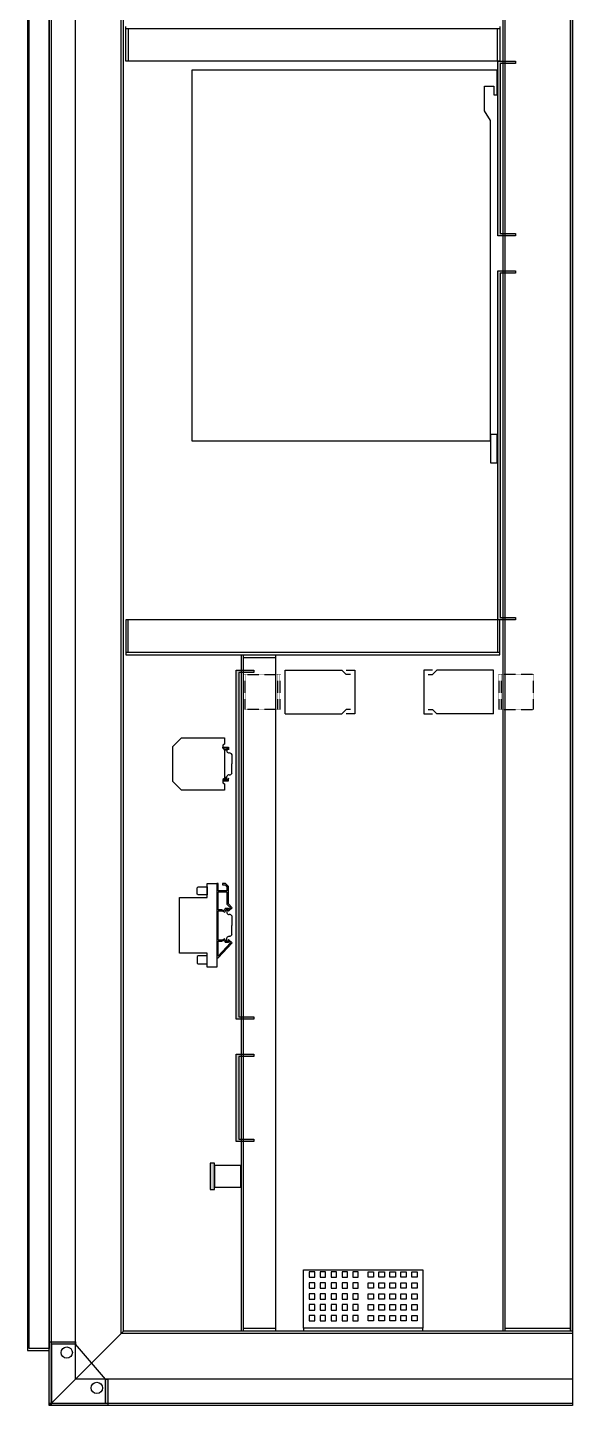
# Model space of a CAD drawing. Header units: millimetres. Extents: x 3151 to 30896, y 1337 to 7086.
# Drawn here: x 25007 to 25632, y 1337 to 2915 of the extents above; entities that cross this region are included whole.
import ezdxf

# ---------------------------------------------------------------- set-up
doc = ezdxf.new("R2010")
doc.units = ezdxf.units.MM
doc.linetypes.add('DASHED2', pattern=[0.375, 0.25, -0.125])

msp = doc.modelspace()

# ---------------------------------------------------------------- hatches: boundary and pattern name
for points in [[(25546, 2876.7), (25566, 2876.7), (25566, 2874), (25548.7, 2874), (25548.7, 2679.3), (25566, 2679.3), (25566, 2676.7), (25546, 2676.7)], [(25546, 2636.7), (25566, 2636.7), (25566, 2634), (25548.7, 2634), (25548.7, 2239.3), (25566, 2239.3), (25566, 2236.7), (25546, 2236.7)], [(25246, 2179.2), (25266, 2179.2), (25266, 2176.5), (25248.7, 2176.5), (25248.7, 1781.8), (25266, 1781.8), (25266, 1779.2), (25246, 1779.2)], [(25246, 1739.2), (25266, 1739.2), (25266, 1736.5), (25248.7, 1736.5), (25248.7, 1641.8), (25266, 1641.8), (25266, 1639.2), (25246, 1639.2)], [(25216, 1584.2), (25221, 1584.2), (25221, 1614.2), (25216, 1614.2)], [(25061.5, 1409.7), (25061.5, 1407), (25034.2, 1407), (25034.2, 1339.3), (25095.9, 1339.3), (25095.9, 1366.7), (25098.5, 1366.7), (25098.5, 1336.7), (25031.5, 1336.7), (25031.5, 1409.7)]]:
    msp.add_hatch(color=7).paths.add_polyline_path(points)

# ---------------------------------------------------------------- linework, layer by layer
at = {"color": 7}
for p, q in [((25031.5, 1336.7), (25031.5, 3536.7)), ((25034.2, 1336.7), (25034.2, 3536.7)), ((25631.5, 3536.7), (25631.5, 1336.7)), ((25006.5, 3512.8), (25006.5, 1399.8)), ((25008.5, 1401.8), (25008.5, 3510.8)), ((25031.5, 3510.8), (25031.5, 1401.8)), ((25061.5, 1366.7), (25061.5, 3506.7)), ((25113.9, 1419), (25113.9, 3454.3)), ((25116.5, 1421.7), (25116.5, 3451.7)), ((25551.5, 3451.2), (25551.5, 1422.2)), ((25554.2, 1422.2), (25554.2, 3451.2)), ((25628.9, 3451.2), (25628.9, 1422.2)), ((25631.5, 1422.2), (25631.5, 3451.2)), ((25631.5, 3451.2), (25631.5, 1422.2)), ((25119.4, 2876.7), (25119.4, 2916.7)), ((25548.4, 2914), (25119.4, 2914)), ((25122, 2914), (25122, 2876.7)), ((25545.7, 2876.7), (25545.7, 2914)), ((25548.4, 2916.7), (25548.4, 2876.7)), ((25548.4, 2876.7), (25119.4, 2876.7)), ((25546, 2676.7), (25546, 2876.7)), ((25546, 2876.7), (25566, 2876.7)), ((25566, 2874), (25548.7, 2874)), ((25548.7, 2874), (25548.7, 2679.3)), ((25566, 2876.7), (25566, 2874)), ((25545, 2866.7), (25195, 2866.7)), ((25195, 2866.7), (25195, 2441.7)), ((25545, 2838.3), (25545, 2866.7)), ((25530.5, 2819.8), (25530.5, 2848.3)), ((25530.5, 2848.3), (25541.4, 2848.3)), ((25541.4, 2848.3), (25541.4, 2838.3)), ((25541.4, 2838.3), (25545, 2838.3)), ((25537.5, 2808.7), (25530.5, 2819.8)), ((25537.5, 2441.7), (25537.5, 2808.7)), ((25566, 2676.7), (25546, 2676.7)), ((25548.7, 2679.3), (25566, 2679.3)), ((25566, 2679.3), (25566, 2676.7)), ((25546, 2236.7), (25546, 2636.7)), ((25546, 2636.7), (25566, 2636.7)), ((25566, 2636.7), (25566, 2634)), ((25566, 2634), (25548.7, 2634)), ((25548.7, 2634), (25548.7, 2239.3)), ((25545, 2449.1), (25537.5, 2449.1)), ((25537.5, 2449.1), (25537.5, 2441.7)), ((25545, 2441.7), (25545, 2449.1)), ((25195, 2441.7), (25537.5, 2441.7)), ((25537.5, 2441.7), (25537.5, 2416.7)), ((25545, 2416.7), (25545, 2441.7)), ((25537.5, 2416.7), (25545, 2416.7)), ((25119.4, 2236.7), (25119.4, 2196.7)), ((25548.4, 2236.7), (25119.4, 2236.7)), ((25122, 2199.3), (25122, 2236.7)), ((25545.7, 2236.7), (25545.7, 2199.3)), ((25566, 2236.7), (25546, 2236.7)), ((25548.4, 2196.7), (25548.4, 2236.7)), ((25548.7, 2239.3), (25566, 2239.3)), ((25566, 2239.3), (25566, 2236.7)), ((25548.4, 2199.3), (25119.4, 2199.3)), ((25119.4, 2196.7), (25548.4, 2196.7)), ((25291.5, 2196.2), (25251.5, 2196.2)), ((25251.5, 2196.2), (25251.5, 1422.2)), ((25254.2, 1422.2), (25254.2, 2196.2)), ((25291.5, 1422.2), (25291.5, 2196.2)), ((25246, 1779.2), (25246, 2179.2)), ((25246, 2179.2), (25266, 2179.2)), ((25254.2, 2193.5), (25291.5, 2193.5)), ((25266, 2179.2), (25266, 2176.5)), ((25302, 2129.2), (25302, 2179.2)), ((25302, 2179.2), (25367, 2179.2)), ((25372, 2174.2), (25367, 2179.2)), ((25372, 2179.2), (25382, 2179.2)), ((25382, 2179.2), (25382, 2129.2)), ((25461, 2179.2), (25461, 2129.2)), ((25471, 2179.2), (25461, 2179.2)), ((25471, 2174.2), (25476, 2179.2)), ((25541, 2179.2), (25476, 2179.2)), ((25541, 2129.2), (25541, 2179.2)), ((25266, 2176.5), (25248.7, 2176.5)), ((25248.7, 2176.5), (25248.7, 1781.8)), ((25377, 2174.2), (25372, 2174.2)), ((25466, 2174.2), (25471, 2174.2)), ((25372, 2134.2), (25367, 2129.2)), ((25377, 2134.2), (25372, 2134.2)), ((25466, 2134.2), (25471, 2134.2)), ((25471, 2134.2), (25476, 2129.2)), ((25302, 2129.2), (25367, 2129.2)), ((25382, 2129.2), (25372, 2129.2)), ((25461, 2129.2), (25471, 2129.2)), ((25541, 2129.2), (25476, 2129.2)), ((25173.3, 2091.7), (25183.3, 2101.7)), ((25183.3, 2101.7), (25232.5, 2101.7)), ((25232.5, 2101.7), (25232.5, 2094.4)), ((25173.3, 2051.7), (25173.3, 2091.7)), ((25232.5, 2094.4), (25230.4, 2093.3)), ((25230.4, 2093.3), (25230.4, 2089.8)), ((25230.4, 2090.9), (25237, 2090.9)), ((25230.4, 2090), (25230.4, 2090.9)), ((25236.4, 2090), (25230.4, 2090)), ((25230.4, 2089.8), (25232.5, 2088.7)), ((25232.5, 2088.7), (25234.3, 2088.7)), ((25232.5, 2087.4), (25232.5, 2088.7)), ((25232.5, 2088.7), (25232.5, 2054.8)), ((25234.3, 2087.4), (25232.5, 2087.4)), ((25234.3, 2088.7), (25234.3, 2087.4)), ((25235.3, 2089.4), (25235.3, 2086.1)), ((25235.3, 2089.4), (25235.3, 2086.1)), ((25237.2, 2087.9), (25236.4, 2090)), ((25237, 2090.9), (25237.2, 2089.9)), ((25237.2, 2089.9), (25237.2, 2087.9)), ((25241, 2082.2), (25241, 2071.7)), ((25241, 2082.2), (25241, 2071.7)), ((25241, 2061.2), (25241, 2071.7)), ((25241, 2061.2), (25241, 2071.7)), ((25232.5, 2054.8), (25230.4, 2053.7)), ((25230.4, 2053.7), (25230.4, 2050.1)), ((25236.4, 2053.4), (25230.4, 2053.4)), ((25230.4, 2053.4), (25230.4, 2052.5)), ((25230.4, 2052.5), (25237, 2052.5)), ((25234.3, 2056), (25232.5, 2056)), ((25232.5, 2056), (25232.5, 2054.8)), ((25232.5, 2054.8), (25234.3, 2054.8)), ((25234.3, 2054.8), (25234.3, 2056)), ((25235.3, 2054.1), (25235.3, 2057.3)), ((25235.3, 2054.1), (25235.3, 2057.3)), ((25237.2, 2055.5), (25236.4, 2053.4)), ((25237, 2052.5), (25237.2, 2053.6)), ((25237.2, 2053.6), (25237.2, 2055.5)), ((25183.3, 2041.7), (25173.3, 2051.7)), ((25232.5, 2041.7), (25183.3, 2041.7)), ((25230.4, 2050.1), (25232.5, 2049)), ((25232.5, 2049), (25232.5, 2041.7)), ((25201.2, 1929.8), (25202.1, 1930.8)), ((25201.2, 1922.5), (25201.2, 1929.8)), ((25202.1, 1930.8), (25212.5, 1930.8)), ((25212.5, 1934.7), (25223.5, 1934.7)), ((25212.5, 1918.7), (25212.5, 1934.7)), ((25212.5, 1930.8), (25212.5, 1921.6)), ((25223.5, 1934.7), (25223.5, 1838.7)), ((25225.3, 1934.7), (25223.6, 1934.7)), ((25223.6, 1934.7), (25223.6, 1849.5)), ((25225.3, 1926.1), (25225.3, 1934.7)), ((25235.2, 1926.1), (25225.3, 1926.1)), ((25233.5, 1934.7), (25230.3, 1934.7)), ((25230.3, 1934.7), (25230.3, 1933)), ((25230.3, 1933), (25233.2, 1933)), ((25233.2, 1933), (25235.2, 1930.9)), ((25236.9, 1931.2), (25233.5, 1934.7)), ((25235.2, 1930.9), (25235.2, 1926.1)), ((25236.9, 1911.3), (25236.9, 1931.2)), ((25181, 1854.7), (25181, 1918.7)), ((25181, 1918.7), (25212.5, 1918.7)), ((25202.1, 1921.6), (25201.2, 1922.5)), ((25212.5, 1921.6), (25202.1, 1921.6)), ((25225.3, 1904.7), (25225.3, 1925.1)), ((25225.3, 1925.1), (25235.1, 1925.1)), ((25225.3, 1904.7), (25225.3, 1925.1)), ((25235.1, 1925.1), (25235.1, 1911.2)), ((25235.1, 1911.2), (25239.2, 1906.7)), ((25241.1, 1906.7), (25236.9, 1911.3)), ((25229.5, 1904.7), (25225.3, 1904.7)), ((25225.3, 1869.9), (25225.3, 1903.5)), ((25225.3, 1903.5), (25229.7, 1903.5)), ((25232, 1903.5), (25229.5, 1904.7)), ((25229.7, 1903.5), (25232.7, 1901.9)), ((25233.1, 1905.9), (25232, 1903.5)), ((25232.7, 1901.9), (25234.2, 1905)), ((25237, 1905.9), (25233.1, 1905.9)), ((25234.2, 1905), (25236.4, 1905)), ((25235.3, 1904.4), (25235.3, 1901.1)), ((25235.3, 1904.4), (25235.3, 1901.1)), ((25236.4, 1905), (25237.2, 1902.9)), ((25237.4, 1904.9), (25237, 1905.9)), ((25237.2, 1902.9), (25241.1, 1906.7)), ((25239.2, 1906.7), (25237.4, 1904.9)), ((25241, 1897.2), (25241, 1886.7)), ((25241, 1897.2), (25241, 1886.7)), ((25241, 1876.2), (25241, 1886.7)), ((25241, 1876.2), (25241, 1886.7)), ((25229.7, 1869.9), (25225.3, 1869.9)), ((25225.3, 1868.7), (25229.5, 1868.7)), ((25225.3, 1851.5), (25225.3, 1868.7)), ((25239.2, 1866.8), (25225.3, 1851.5)), ((25225.3, 1849.5), (25241.1, 1866.7)), ((25229.5, 1868.7), (25232, 1869.9)), ((25232.6, 1871.4), (25229.7, 1869.9)), ((25232, 1869.9), (25233.1, 1867.5)), ((25234.2, 1868.4), (25232.6, 1871.4)), ((25233.1, 1867.5), (25237, 1867.5)), ((25236.4, 1868.4), (25234.2, 1868.4)), ((25235.3, 1869.1), (25235.3, 1872.3)), ((25235.3, 1869.1), (25235.3, 1872.3)), ((25237.2, 1870.5), (25236.4, 1868.4)), ((25237, 1867.5), (25237.4, 1868.6)), ((25241.1, 1866.7), (25237.2, 1870.5)), ((25237.4, 1868.6), (25239.2, 1866.8)), ((25212.5, 1854.7), (25181, 1854.7)), ((25202.1, 1851.8), (25201.2, 1850.9)), ((25201.2, 1850.9), (25201.2, 1843.6)), ((25212.5, 1851.8), (25202.1, 1851.8)), ((25212.5, 1838.7), (25212.5, 1854.7)), ((25212.5, 1842.6), (25212.5, 1851.8)), ((25223.6, 1849.5), (25225.3, 1849.5)), ((25201.2, 1843.6), (25202.1, 1842.6)), ((25202.1, 1842.6), (25212.5, 1842.6)), ((25223.5, 1838.7), (25212.5, 1838.7)), ((25266, 1779.2), (25246, 1779.2)), ((25248.7, 1781.8), (25266, 1781.8)), ((25266, 1781.8), (25266, 1779.2)), ((25246, 1639.2), (25246, 1739.2)), ((25246, 1739.2), (25266, 1739.2)), ((25266, 1739.2), (25266, 1736.5)), ((25266, 1736.5), (25248.7, 1736.5)), ((25248.7, 1736.5), (25248.7, 1641.8)), ((25248.7, 1641.8), (25266, 1641.8)), ((25266, 1641.8), (25266, 1639.2)), ((25266, 1639.2), (25246, 1639.2)), ((25221, 1614.2), (25216, 1614.2)), ((25216, 1614.2), (25216, 1584.2)), ((25221, 1584.2), (25221, 1614.2)), ((25251, 1611.7), (25221, 1611.7)), ((25221, 1611.7), (25221, 1586.7)), ((25251, 1586.7), (25251, 1611.7)), ((25216, 1584.2), (25221, 1584.2)), ((25221, 1586.7), (25251, 1586.7)), ((25323.2, 1492.2), (25459.8, 1492.2)), ((25323.2, 1425.2), (25323.2, 1492.2)), ((25335.9, 1489.7), (25329.7, 1489.7)), ((25329.7, 1489.7), (25329.7, 1483.5)), ((25335.9, 1483.5), (25335.9, 1489.7)), ((25348.4, 1489.7), (25342.2, 1489.7)), ((25342.2, 1489.7), (25342.2, 1483.5)), ((25348.4, 1483.5), (25348.4, 1489.7)), ((25360.9, 1489.7), (25354.7, 1489.7)), ((25354.7, 1489.7), (25354.7, 1483.5)), ((25360.9, 1483.5), (25360.9, 1489.7)), ((25373.4, 1489.7), (25367.2, 1489.7)), ((25367.2, 1489.7), (25367.2, 1483.5)), ((25373.4, 1483.5), (25373.4, 1489.7)), ((25385.9, 1489.7), (25379.7, 1489.7)), ((25379.7, 1489.7), (25379.7, 1483.5)), ((25385.9, 1483.5), (25385.9, 1489.7)), ((25397.1, 1483.5), (25397.1, 1489.7)), ((25397.1, 1489.7), (25403.4, 1489.7)), ((25403.4, 1489.7), (25403.4, 1483.5)), ((25409.6, 1483.5), (25409.6, 1489.7)), ((25409.6, 1489.7), (25415.9, 1489.7)), ((25415.9, 1489.7), (25415.9, 1483.5)), ((25422.1, 1483.5), (25422.1, 1489.7)), ((25422.1, 1489.7), (25428.4, 1489.7)), ((25428.4, 1489.7), (25428.4, 1483.5)), ((25434.6, 1483.5), (25434.6, 1489.7)), ((25434.6, 1489.7), (25440.9, 1489.7)), ((25440.9, 1489.7), (25440.9, 1483.5)), ((25447.1, 1483.5), (25447.1, 1489.7)), ((25447.1, 1489.7), (25453.4, 1489.7)), ((25453.4, 1489.7), (25453.4, 1483.5)), ((25459.8, 1492.2), (25459.8, 1425.2)), ((25329.7, 1483.5), (25335.9, 1483.5)), ((25335.9, 1477.2), (25329.7, 1477.2)), ((25329.7, 1477.2), (25329.7, 1471)), ((25329.7, 1471), (25335.9, 1471)), ((25335.9, 1471), (25335.9, 1477.2)), ((25342.2, 1483.5), (25348.4, 1483.5)), ((25348.4, 1477.2), (25342.2, 1477.2)), ((25342.2, 1477.2), (25342.2, 1471)), ((25342.2, 1471), (25348.4, 1471)), ((25348.4, 1471), (25348.4, 1477.2)), ((25354.7, 1483.5), (25360.9, 1483.5)), ((25360.9, 1477.2), (25354.7, 1477.2)), ((25354.7, 1477.2), (25354.7, 1471)), ((25354.7, 1471), (25360.9, 1471)), ((25360.9, 1471), (25360.9, 1477.2)), ((25367.2, 1483.5), (25373.4, 1483.5)), ((25373.4, 1477.2), (25367.2, 1477.2)), ((25367.2, 1477.2), (25367.2, 1471)), ((25367.2, 1471), (25373.4, 1471)), ((25373.4, 1471), (25373.4, 1477.2)), ((25379.7, 1483.5), (25385.9, 1483.5)), ((25385.9, 1477.2), (25379.7, 1477.2)), ((25379.7, 1477.2), (25379.7, 1471)), ((25379.7, 1471), (25385.9, 1471)), ((25385.9, 1471), (25385.9, 1477.2)), ((25403.4, 1483.5), (25397.1, 1483.5)), ((25397.1, 1471), (25397.1, 1477.2)), ((25397.1, 1477.2), (25403.4, 1477.2)), ((25403.4, 1471), (25397.1, 1471)), ((25403.4, 1477.2), (25403.4, 1471)), ((25415.9, 1483.5), (25409.6, 1483.5)), ((25409.6, 1471), (25409.6, 1477.2)), ((25409.6, 1477.2), (25415.9, 1477.2)), ((25415.9, 1471), (25409.6, 1471)), ((25415.9, 1477.2), (25415.9, 1471)), ((25428.4, 1483.5), (25422.1, 1483.5)), ((25422.1, 1471), (25422.1, 1477.2)), ((25422.1, 1477.2), (25428.4, 1477.2)), ((25428.4, 1471), (25422.1, 1471)), ((25428.4, 1477.2), (25428.4, 1471)), ((25440.9, 1483.5), (25434.6, 1483.5)), ((25434.6, 1471), (25434.6, 1477.2)), ((25434.6, 1477.2), (25440.9, 1477.2)), ((25440.9, 1471), (25434.6, 1471)), ((25440.9, 1477.2), (25440.9, 1471)), ((25453.4, 1483.5), (25447.1, 1483.5)), ((25447.1, 1471), (25447.1, 1477.2)), ((25447.1, 1477.2), (25453.4, 1477.2)), ((25453.4, 1471), (25447.1, 1471)), ((25453.4, 1477.2), (25453.4, 1471)), ((25335.9, 1464.7), (25329.7, 1464.7)), ((25329.7, 1464.7), (25329.7, 1458.5)), ((25329.7, 1458.5), (25335.9, 1458.5)), ((25335.9, 1458.5), (25335.9, 1464.7)), ((25348.4, 1464.7), (25342.2, 1464.7)), ((25342.2, 1464.7), (25342.2, 1458.5)), ((25342.2, 1458.5), (25348.4, 1458.5)), ((25348.4, 1458.5), (25348.4, 1464.7)), ((25360.9, 1464.7), (25354.7, 1464.7)), ((25354.7, 1464.7), (25354.7, 1458.5)), ((25354.7, 1458.5), (25360.9, 1458.5)), ((25360.9, 1458.5), (25360.9, 1464.7)), ((25373.4, 1464.7), (25367.2, 1464.7)), ((25367.2, 1464.7), (25367.2, 1458.5)), ((25367.2, 1458.5), (25373.4, 1458.5)), ((25373.4, 1458.5), (25373.4, 1464.7)), ((25385.9, 1464.7), (25379.7, 1464.7)), ((25379.7, 1464.7), (25379.7, 1458.5)), ((25379.7, 1458.5), (25385.9, 1458.5)), ((25385.9, 1458.5), (25385.9, 1464.7)), ((25397.1, 1458.5), (25397.1, 1464.7)), ((25397.1, 1464.7), (25403.4, 1464.7)), ((25403.4, 1458.5), (25397.1, 1458.5)), ((25403.4, 1464.7), (25403.4, 1458.5)), ((25409.6, 1458.5), (25409.6, 1464.7)), ((25409.6, 1464.7), (25415.9, 1464.7)), ((25415.9, 1458.5), (25409.6, 1458.5)), ((25415.9, 1464.7), (25415.9, 1458.5)), ((25422.1, 1458.5), (25422.1, 1464.7)), ((25422.1, 1464.7), (25428.4, 1464.7)), ((25428.4, 1458.5), (25422.1, 1458.5)), ((25428.4, 1464.7), (25428.4, 1458.5)), ((25434.6, 1458.5), (25434.6, 1464.7)), ((25434.6, 1464.7), (25440.9, 1464.7)), ((25440.9, 1458.5), (25434.6, 1458.5)), ((25440.9, 1464.7), (25440.9, 1458.5)), ((25447.1, 1458.5), (25447.1, 1464.7)), ((25447.1, 1464.7), (25453.4, 1464.7)), ((25453.4, 1458.5), (25447.1, 1458.5)), ((25453.4, 1464.7), (25453.4, 1458.5)), ((25335.9, 1452.2), (25329.7, 1452.2)), ((25329.7, 1452.2), (25329.7, 1446)), ((25329.7, 1446), (25335.9, 1446)), ((25335.9, 1439.7), (25329.7, 1439.7)), ((25329.7, 1439.7), (25329.7, 1433.5)), ((25335.9, 1446), (25335.9, 1452.2)), ((25335.9, 1433.5), (25335.9, 1439.7)), ((25348.4, 1452.2), (25342.2, 1452.2)), ((25342.2, 1452.2), (25342.2, 1446)), ((25342.2, 1446), (25348.4, 1446)), ((25348.4, 1439.7), (25342.2, 1439.7)), ((25342.2, 1439.7), (25342.2, 1433.5)), ((25348.4, 1446), (25348.4, 1452.2)), ((25348.4, 1433.5), (25348.4, 1439.7)), ((25360.9, 1452.2), (25354.7, 1452.2)), ((25354.7, 1452.2), (25354.7, 1446)), ((25354.7, 1446), (25360.9, 1446)), ((25360.9, 1439.7), (25354.7, 1439.7)), ((25354.7, 1439.7), (25354.7, 1433.5)), ((25360.9, 1446), (25360.9, 1452.2)), ((25360.9, 1433.5), (25360.9, 1439.7)), ((25373.4, 1452.2), (25367.2, 1452.2)), ((25367.2, 1452.2), (25367.2, 1446)), ((25367.2, 1446), (25373.4, 1446)), ((25373.4, 1439.7), (25367.2, 1439.7)), ((25367.2, 1439.7), (25367.2, 1433.5)), ((25373.4, 1446), (25373.4, 1452.2)), ((25373.4, 1433.5), (25373.4, 1439.7)), ((25385.9, 1452.2), (25379.7, 1452.2)), ((25379.7, 1452.2), (25379.7, 1446)), ((25379.7, 1446), (25385.9, 1446)), ((25385.9, 1439.7), (25379.7, 1439.7)), ((25379.7, 1439.7), (25379.7, 1433.5)), ((25385.9, 1446), (25385.9, 1452.2)), ((25385.9, 1433.5), (25385.9, 1439.7)), ((25397.1, 1446), (25397.1, 1452.2)), ((25397.1, 1452.2), (25403.4, 1452.2)), ((25403.4, 1446), (25397.1, 1446)), ((25397.1, 1433.5), (25397.1, 1439.7)), ((25397.1, 1439.7), (25403.4, 1439.7)), ((25403.4, 1452.2), (25403.4, 1446)), ((25403.4, 1439.7), (25403.4, 1433.5)), ((25409.6, 1446), (25409.6, 1452.2)), ((25409.6, 1452.2), (25415.9, 1452.2)), ((25415.9, 1446), (25409.6, 1446)), ((25409.6, 1433.5), (25409.6, 1439.7)), ((25409.6, 1439.7), (25415.9, 1439.7)), ((25415.9, 1452.2), (25415.9, 1446)), ((25415.9, 1439.7), (25415.9, 1433.5)), ((25422.1, 1446), (25422.1, 1452.2)), ((25422.1, 1452.2), (25428.4, 1452.2)), ((25428.4, 1446), (25422.1, 1446)), ((25422.1, 1433.5), (25422.1, 1439.7)), ((25422.1, 1439.7), (25428.4, 1439.7)), ((25428.4, 1452.2), (25428.4, 1446)), ((25428.4, 1439.7), (25428.4, 1433.5)), ((25434.6, 1446), (25434.6, 1452.2)), ((25434.6, 1452.2), (25440.9, 1452.2)), ((25440.9, 1446), (25434.6, 1446)), ((25434.6, 1433.5), (25434.6, 1439.7)), ((25434.6, 1439.7), (25440.9, 1439.7)), ((25440.9, 1452.2), (25440.9, 1446)), ((25440.9, 1439.7), (25440.9, 1433.5)), ((25447.1, 1446), (25447.1, 1452.2)), ((25447.1, 1452.2), (25453.4, 1452.2)), ((25453.4, 1446), (25447.1, 1446)), ((25447.1, 1433.5), (25447.1, 1439.7)), ((25447.1, 1439.7), (25453.4, 1439.7)), ((25453.4, 1452.2), (25453.4, 1446)), ((25453.4, 1439.7), (25453.4, 1433.5)), ((25031.5, 1336.7), (25116.5, 1421.7)), ((25631.5, 1421.7), (25116.5, 1421.7)), ((25251.5, 1422.2), (25291.5, 1422.2)), ((25291.5, 1424.8), (25254.2, 1424.8)), ((25459.8, 1425.2), (25323.2, 1425.2)), ((25459.8, 1425.2), (25323.2, 1425.2)), ((25323.2, 1425.2), (25323.2, 1422.2)), ((25323.2, 1422.2), (25459.8, 1422.2)), ((25329.7, 1433.5), (25335.9, 1433.5)), ((25342.2, 1433.5), (25348.4, 1433.5)), ((25354.7, 1433.5), (25360.9, 1433.5)), ((25367.2, 1433.5), (25373.4, 1433.5)), ((25379.7, 1433.5), (25385.9, 1433.5)), ((25403.4, 1433.5), (25397.1, 1433.5)), ((25415.9, 1433.5), (25409.6, 1433.5)), ((25428.4, 1433.5), (25422.1, 1433.5)), ((25440.9, 1433.5), (25434.6, 1433.5)), ((25453.4, 1433.5), (25447.1, 1433.5)), ((25459.8, 1422.2), (25459.8, 1425.2)), ((25551.5, 1422.2), (25631.5, 1422.2)), ((25628.9, 1424.8), (25554.2, 1424.8)), ((25031.5, 1336.7), (25031.5, 1409.7)), ((25031.5, 1409.7), (25061.5, 1409.7)), ((25061.5, 1407), (25034.2, 1407)), ((25034.2, 1407), (25034.2, 1339.3)), ((25061.5, 1409.7), (25061.5, 1407)), ((25095.9, 1366.7), (25061.5, 1407)), ((25631.5, 1419), (25113.9, 1419)), ((25006.5, 1399.8), (25031.5, 1399.8)), ((25031.5, 1401.8), (25008.5, 1401.8)), ((25031.5, 1399.8), (25031.5, 1401.8)), ((25631.5, 1366.7), (25061.5, 1366.7)), ((25095.9, 1366.7), (25098.5, 1366.7)), ((25095.9, 1339.3), (25095.9, 1366.7)), ((25098.5, 1366.7), (25098.5, 1336.7)), ((25031.5, 1339.3), (25631.5, 1339.3)), ((25631.5, 1336.7), (25031.5, 1336.7)), ((25098.5, 1336.7), (25031.5, 1336.7)), ((25034.2, 1339.3), (25095.9, 1339.3))]:
    msp.add_line(p, q, dxfattribs=at)
at = {"color": 7, "linetype": 'DASHED2'}
for p, q in [((25256, 2134.2), (25256, 2174.2)), ((25256, 2174.2), (25296, 2174.2)), ((25293.4, 2174.2), (25293.4, 2134.2)), ((25296, 2174.2), (25296, 2134.2)), ((25547, 2174.2), (25547, 2134.2)), ((25587, 2174.2), (25547, 2174.2)), ((25549.7, 2174.2), (25549.7, 2134.2)), ((25587, 2134.2), (25587, 2174.2)), ((25296, 2134.2), (25256, 2134.2)), ((25547, 2134.2), (25587, 2134.2))]:
    msp.add_line(p, q, dxfattribs=at)
at = {"color": 7, "linetype": 'Continuous'}
for centre in [(25051.5, 1397.2), (25051.5, 1397.2), (25086, 1356.7), (25086, 1356.7)]:
    msp.add_circle(centre, 6.5, dxfattribs=at)
at = {"color": 7}
for centre, radius, start, end in [((25237.7, 2086.7), 2.5, 194.4253, 274.5117), ((25237.7, 2086.7), 2.5, 194.4253, 274.5117), ((25238.2, 2081.2), 3.02, 19.3127, 95.0244), ((25238.2, 2081.2), 3.02, 19.3127, 95.0244), ((25237.7, 2056.7), 2.5, 85.4883, 165.5747), ((25237.7, 2056.7), 2.5, 85.4883, 165.5747), ((25238.2, 2062.2), 3.02, 264.9756, 340.6873), ((25238.2, 2062.2), 3.02, 264.9756, 340.6873), ((25237.7, 1901.7), 2.5, 194.4253, 274.5117), ((25237.7, 1901.7), 2.5, 194.4253, 274.5117), ((25238.2, 1896.2), 3.02, 19.3127, 95.0244), ((25238.2, 1896.2), 3.02, 19.3127, 95.0244), ((25237.7, 1871.7), 2.5, 85.4883, 165.5747), ((25237.7, 1871.7), 2.5, 85.4883, 165.5747), ((25238.2, 1877.2), 3.02, 264.9756, 340.6873), ((25238.2, 1877.2), 3.02, 264.9756, 340.6873)]:
    msp.add_arc(centre, radius, start, end, dxfattribs=at)

doc.saveas('drawing.dxf')
